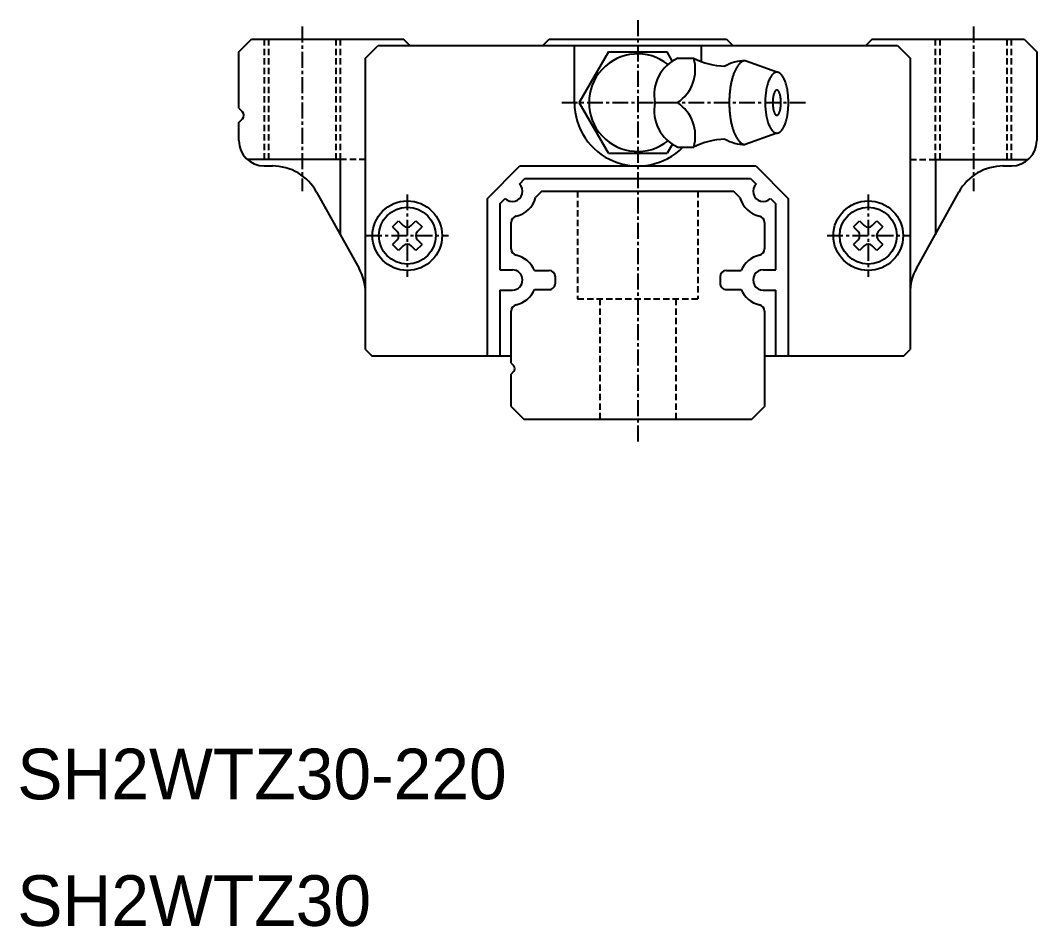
# Model space of a CAD drawing. Extents: x 10 to 336, y 10 to 186.
# Drawn here: x 10.2 to 90.5, y 9.9 to 81.5 of the extents above; entities that cross this region are included whole.
import ezdxf

# ---------------------------------------------------------------- set-up
doc = ezdxf.new("R2010")
doc.units = 0
doc.linetypes.add('CENTER', pattern=[2, 1.25, -0.25, 0.25, -0.25])
doc.linetypes.add('DASHED', pattern=[0.75, 0.5, -0.25])
doc.layers.get('0').update_dxf_attribs({"linetype": 'CONTINUOUS'})
doc.layers.add('CENTER', color=1, linetype='CENTER')

msp = doc.modelspace()

# ---------------------------------------------------------------- linework, layer by layer
at = {"color": 7, "linetype": 'CONTINUOUS'}
for p, q in [((27.50003, 78.99999), (28.50003, 79.99999)), ((28.49999, 80), (40.49999, 80)), ((37.50015, 78.49997), (38.50016, 79.49998)), ((38.50019, 79.5), (79.50004, 79.5)), ((41.00001, 79.5), (40.50002, 79.99999)), ((51.50008, 79.50001), (52.00003, 80)), ((52.00004, 80), (65.99998, 80)), ((53.99999, 75), (53.99999, 79.5)), ((63.99999, 79.5), (63.99999, 78.25488)), ((65.99998, 80), (66.49996, 79.49999)), ((66, 79.99999), (65.99999, 79.99999)), ((77.5, 80), (77, 79.50001)), ((77.49999, 80), (89.49999, 80)), ((79.50005, 79.49999), (80.50006, 78.49997)), ((89.49999, 79.99999), (90.49999, 78.99999)), ((27.49999, 74.56572), (27.49999, 79)), ((56.69056, 78.99997), (54.38115, 74.99995)), ((56.69057, 78.99997), (58.99999, 78.99997)), ((58.99999, 78.99997), (61.30941, 78.99997)), ((61.71973, 78.28929), (61.30942, 78.99997)), ((90.49999, 79), (90.49999, 72)), ((37.50001, 55.5), (37.50001, 78.49997)), ((62.1454, 78.50734), (63.42355, 78.50734)), ((69.98071, 77.39994), (67.48624, 78.29994)), ((80.50001, 78.49997), (80.50001, 55.49999)), ((56.69056, 70.99995), (54.38115, 74.99996)), ((60.34952, 74.99994), (62.1454, 74.99994)), ((27.50002, 74.56568), (27.78286, 74.28284)), ((27.49999, 72), (27.49999, 73.43429)), ((27.50002, 73.43432), (27.78287, 73.71716)), ((69.98071, 72.59994), (67.48624, 71.69994)), ((61.7324, 71.73258), (61.30942, 70.99994)), ((62.1454, 71.49254), (63.42355, 71.49254)), ((56.69057, 70.99994), (58.99999, 70.99994)), ((58.99999, 70.99994), (61.30941, 70.99994)), ((35.49999, 70.50003), (28.17712, 70.49999)), ((29.49999, 70), (30.1464, 70)), ((35.49999, 70.5003), (35.49999, 64.60002)), ((47.10001, 67.41999), (49.68001, 69.99999)), ((49.68001, 70), (68.31997, 70)), ((68.31998, 70.00002), (70.89998, 67.42002)), ((82.49999, 70.50003), (82.49999, 64.60002)), ((82.49999, 70.50003), (89.8229, 70.50003)), ((87.85358, 70), (88.49999, 70)), ((49.66281, 68.56857), (50.09424, 69)), ((50.09423, 69), (67.90576, 69)), ((67.90575, 69.00003), (68.33718, 68.5686)), ((33.64304, 67.94254), (36.99663, 61.90608)), ((47.09999, 67.42001), (47.09999, 55)), ((48.10001, 67.00578), (48.53146, 67.43722)), ((51.43262, 68), (50.93263, 67.50001)), ((51.43263, 68), (66.56736, 68)), ((67.06736, 67.5), (66.56736, 68)), ((69.46853, 67.43725), (69.89998, 67.00581)), ((70.89998, 55), (70.89998, 67.42001)), ((81.00336, 61.9061), (84.35696, 67.94258)), ((48.09999, 67.00578), (48.09999, 61.80001)), ((69.89998, 61.80001), (69.89998, 67.00578)), ((39.63722, 65.18535), (40.11467, 65.66281)), ((39.63722, 65.18536), (40.00437, 64.81821)), ((40.11467, 65.6628), (40.48182, 65.29566)), ((41.11821, 65.29565), (41.48537, 65.66281)), ((41.48536, 65.6628), (41.96281, 65.18536)), ((41.59566, 64.81821), (41.96281, 65.18536)), ((48.99999, 63.45028), (48.99999, 65.54974)), ((68.99999, 65.54974), (68.99999, 63.45028)), ((76.0372, 65.18535), (76.51466, 65.66281)), ((76.03721, 65.18536), (76.40436, 64.8182)), ((76.51465, 65.66281), (76.88181, 65.29565)), ((77.5182, 65.29566), (77.88535, 65.66281)), ((77.88535, 65.66281), (78.3628, 65.18535)), ((77.99566, 64.81821), (78.36281, 65.18535)), ((40.11466, 63.33721), (39.63721, 63.81466)), ((40.00437, 64.18181), (39.63722, 63.81466)), ((40.48181, 63.70436), (40.11466, 63.33721)), ((41.48537, 63.33721), (41.11821, 63.70436)), ((41.96282, 63.81466), (41.48537, 63.33721)), ((41.96282, 63.81466), (41.59566, 64.18181)), ((76.40436, 64.18181), (76.0372, 63.81466)), ((76.51466, 63.33721), (76.03721, 63.81466)), ((76.88181, 63.70436), (76.51466, 63.3372)), ((77.88536, 63.33721), (77.51821, 63.70436)), ((78.36281, 63.81466), (77.88535, 63.3372)), ((78.3628, 63.81466), (77.99565, 64.18181)), ((48.09999, 61.80001), (49.09999, 61.80001)), ((68.89998, 61.80001), (69.89998, 61.80001)), ((50.84411, 61.75), (51.99999, 61.75)), ((52.49999, 60.75), (52.49999, 61.25)), ((65.49999, 61.25), (65.49999, 60.75)), ((65.99999, 61.75), (67.15587, 61.75)), ((48.09999, 60.2), (48.09999, 55)), ((48.09999, 60.2), (49.09999, 60.2)), ((50.84411, 60.25), (51.99999, 60.25)), ((65.99999, 60.25), (67.15587, 60.25)), ((68.89998, 60.2), (69.89998, 60.2)), ((69.89998, 55), (69.89998, 60.2)), ((48.99999, 54.42429), (48.99999, 58.54974)), ((68.99999, 58.54974), (68.99999, 51)), ((37.50002, 55.50002), (38.00002, 55.00001)), ((80.00002, 55), (80.50002, 55.49998)), ((38.00002, 55), (48.99999, 55)), ((68.99999, 55), (80.00001, 55)), ((48.99999, 54.42428), (49.21213, 54.21214)), ((48.99999, 53.57573), (49.21213, 53.78787)), ((48.99999, 51), (48.99999, 53.57574)), ((49, 51), (50, 50)), ((67.99999, 50.00001), (69, 51.00001)), ((50, 50), (67.99999, 50))]:
    msp.add_line(p, q, dxfattribs=at)
at = {"color": 3, "linetype": 'DASHED'}
for p, q in [((29.49999, 80.00003), (29.49999, 70.50034)), ((29.84999, 80), (29.84999, 70.5)), ((35.14999, 80), (35.14999, 70.50003)), ((35.49999, 80.00003), (35.49999, 70.5003)), ((82.49999, 70.50003), (82.49999, 80)), ((82.84999, 80), (82.84999, 70.50003)), ((88.14999, 80), (88.14999, 70.50003)), ((88.49999, 70.50003), (88.49999, 80)), ((37.49997, 70.50003), (35.49999, 70.50003)), ((80.50001, 70.50003), (82.49999, 70.50003)), ((54.24999, 68), (54.24999, 59.5)), ((63.74999, 68), (63.74999, 59.5)), ((54.24999, 59.5), (63.74999, 59.5)), ((55.99999, 59.5), (55.99999, 50)), ((61.99999, 59.5), (61.99999, 50))]:
    msp.add_line(p, q, dxfattribs=at)
at = {"color": 7, "linetype": 'CONTINUOUS'}
for points in [[(67.4862, 78.2999, 0), (67.4552, 78.2989, 0), (67.4243, 78.296, 0), (67.3933, 78.291, 0), (67.3625, 78.284, 0), (67.3317, 78.2751, 0), (67.3009, 78.2642, 0), (67.2703, 78.2514, 0), (67.2399, 78.2365, 0), (67.2095, 78.2198, 0), (67.1794, 78.201, 0), (67.1494, 78.1804, 0), (67.1197, 78.1578, 0), (67.0901, 78.1334, 0), (67.0608, 78.107, 0), (67.0317, 78.0788, 0), (67.003, 78.0487, 0), (66.9745, 78.0168, 0), (66.9463, 77.9831, 0), (66.9184, 77.9476, 0), (66.8909, 77.9103, 0), (66.8638, 77.8712, 0), (66.837, 77.8304, 0), (66.8106, 77.788, 0), (66.7846, 77.7438, 0), (66.7591, 77.698, 0), (66.734, 77.6505, 0), (66.7093, 77.6015, 0), (66.6851, 77.5509, 0), (66.6614, 77.4987, 0), (66.6382, 77.4451, 0), (66.6155, 77.39, 0), (66.5933, 77.3334, 0), (66.5716, 77.2754, 0), (66.5505, 77.2161, 0), (66.53, 77.1554, 0), (66.51, 77.0934, 0), (66.4907, 77.0302, 0), (66.4719, 76.9657, 0), (66.4537, 76.9001, 0), (66.4362, 76.8333, 0), (66.4193, 76.7654, 0), (66.4031, 76.6965, 0), (66.3874, 76.6265, 0), (66.3725, 76.5555, 0), (66.3582, 76.4837, 0), (66.3446, 76.4109, 0), (66.3317, 76.3372, 0), (66.3195, 76.2628, 0), (66.308, 76.1876, 0), (66.2972, 76.1117, 0), (66.2871, 76.0351, 0), (66.2778, 75.9579, 0), (66.2691, 75.8801, 0), (66.2612, 75.8018, 0), (66.2541, 75.723, 0), (66.2477, 75.6437, 0), (66.242, 75.5641, 0), (66.2371, 75.4842, 0), (66.2329, 75.4039, 0), (66.2295, 75.3234, 0), (66.2268, 75.2427, 0), (66.2249, 75.1619, 0), (66.2238, 75.0809, 0), (66.2234, 74.9999, 0), (66.2238, 74.919, 0), (66.2249, 74.838, 0), (66.2268, 74.7572, 0), (66.2295, 74.6765, 0), (66.2329, 74.596, 0), (66.2371, 74.5157, 0), (66.242, 74.4358, 0), (66.2477, 74.3561, 0), (66.2541, 74.2769, 0), (66.2612, 74.1981, 0), (66.2691, 74.1198, 0), (66.2778, 74.042, 0), (66.2871, 73.9648, 0), (66.2972, 73.8882, 0), (66.308, 73.8123, 0), (66.3195, 73.7371, 0), (66.3317, 73.6626, 0), (66.3446, 73.589, 0), (66.3582, 73.5162, 0), (66.3725, 73.4443, 0), (66.3874, 73.3734, 0), (66.4031, 73.3034, 0), (66.4193, 73.2344, 0), (66.4362, 73.1666, 0), (66.4537, 73.0998, 0), (66.4719, 73.0341, 0), (66.4907, 72.9697, 0), (66.51, 72.9064, 0), (66.53, 72.8445, 0), (66.5505, 72.7838, 0), (66.5716, 72.7245, 0), (66.5933, 72.6665, 0), (66.6155, 72.6099, 0), (66.6382, 72.5548, 0), (66.6614, 72.5012, 0), (66.6851, 72.449, 0), (66.7093, 72.3984, 0), (66.734, 72.3494, 0), (66.7591, 72.3019, 0), (66.7846, 72.2561, 0), (66.8106, 72.2119, 0), (66.837, 72.1694, 0), (66.8638, 72.1287, 0), (66.8909, 72.0896, 0), (66.9184, 72.0523, 0), (66.9463, 72.0168, 0), (66.9745, 71.983, 0), (67.003, 71.9511, 0), (67.0317, 71.9211, 0), (67.0608, 71.8928, 0), (67.0901, 71.8665, 0), (67.1197, 71.842, 0), (67.1494, 71.8195, 0), (67.1794, 71.7988, 0), (67.2095, 71.7801, 0), (67.2399, 71.7634, 0), (67.2703, 71.7485, 0), (67.3009, 71.7357, 0), (67.3317, 71.7248, 0), (67.3625, 71.7158, 0), (67.3933, 71.7089, 0), (67.4243, 71.7039, 0), (67.4552, 71.7009, 0), (67.4862, 71.6999, 0)], [(69.9807, 77.3999, 0), (69.9356, 77.397, 0), (69.8907, 77.3884, 0), (69.8459, 77.374, 0), (69.8015, 77.3538, 0), (69.7575, 77.328, 0), (69.7141, 77.2966, 0), (69.6713, 77.2596, 0), (69.6292, 77.2172, 0), (69.588, 77.1695, 0), (69.5478, 77.1165, 0), (69.5085, 77.0585, 0), (69.4705, 76.9955, 0), (69.4336, 76.9276, 0), (69.3981, 76.8552, 0), (69.3639, 76.7782, 0), (69.3313, 76.697, 0), (69.3002, 76.6117, 0), (69.2707, 76.5225, 0), (69.243, 76.4296, 0), (69.2171, 76.3333, 0), (69.1929, 76.2338, 0), (69.1707, 76.1313, 0), (69.1505, 76.0261, 0), (69.1322, 75.9184, 0), (69.116, 75.8085, 0), (69.1018, 75.6966, 0), (69.0898, 75.5831, 0), (69.0799, 75.4682, 0), (69.0722, 75.3521, 0), (69.0667, 75.2352, 0), (69.0634, 75.1177, 0), (69.0623, 74.9999, 0), (69.0634, 74.8822, 0), (69.0667, 74.7647, 0), (69.0722, 74.6478, 0), (69.0799, 74.5317, 0), (69.0898, 74.4168, 0), (69.1018, 74.3033, 0), (69.116, 74.1914, 0), (69.1322, 74.0815, 0), (69.1505, 73.9738, 0), (69.1707, 73.8686, 0), (69.1929, 73.7661, 0), (69.2171, 73.6666, 0), (69.243, 73.5703, 0), (69.2707, 73.4774, 0), (69.3002, 73.3882, 0), (69.3313, 73.3029, 0), (69.3639, 73.2217, 0), (69.3981, 73.1447, 0), (69.4336, 73.0722, 0), (69.4705, 73.0044, 0), (69.5085, 72.9414, 0), (69.5478, 72.8833, 0), (69.588, 72.8304, 0), (69.6292, 72.7826, 0), (69.6713, 72.7402, 0), (69.7141, 72.7033, 0), (69.7575, 72.6719, 0), (69.8015, 72.6461, 0), (69.8459, 72.6259, 0), (69.8907, 72.6115, 0), (69.9356, 72.6028, 0), (69.9807, 72.5999, 0), (70.0258, 72.6028, 0), (70.0707, 72.6115, 0), (70.1155, 72.6259, 0), (70.1599, 72.6461, 0), (70.2039, 72.6719, 0), (70.2473, 72.7033, 0), (70.2901, 72.7402, 0), (70.3322, 72.7826, 0), (70.3734, 72.8304, 0), (70.4137, 72.8833, 0), (70.4529, 72.9414, 0), (70.491, 73.0044, 0), (70.5278, 73.0722, 0), (70.5634, 73.1447, 0), (70.5975, 73.2217, 0), (70.6301, 73.3029, 0), (70.6612, 73.3882, 0), (70.6907, 73.4774, 0), (70.7184, 73.5703, 0), (70.7444, 73.6666, 0), (70.7685, 73.7661, 0), (70.7907, 73.8686, 0), (70.811, 73.9738, 0), (70.8292, 74.0815, 0), (70.8455, 74.1914, 0), (70.8596, 74.3033, 0), (70.8716, 74.4168, 0), (70.8815, 74.5317, 0), (70.8892, 74.6478, 0), (70.8947, 74.7647, 0), (70.898, 74.8822, 0), (70.8991, 74.9999, 0), (70.898, 75.1177, 0), (70.8947, 75.2352, 0), (70.8892, 75.3521, 0), (70.8815, 75.4682, 0), (70.8716, 75.5831, 0), (70.8596, 75.6966, 0), (70.8455, 75.8085, 0), (70.8292, 75.9184, 0), (70.811, 76.0261, 0), (70.7907, 76.1313, 0), (70.7685, 76.2338, 0), (70.7444, 76.3333, 0), (70.7184, 76.4296, 0), (70.6907, 76.5225, 0), (70.6612, 76.6117, 0), (70.6301, 76.697, 0), (70.5975, 76.7782, 0), (70.5634, 76.8552, 0), (70.5278, 76.9276, 0), (70.491, 76.9955, 0), (70.4529, 77.0585, 0), (70.4137, 77.1165, 0), (70.3734, 77.1695, 0), (70.3322, 77.2172, 0), (70.2901, 77.2596, 0), (70.2473, 77.2966, 0), (70.2039, 77.328, 0), (70.1599, 77.3538, 0), (70.1155, 77.374, 0), (70.0707, 77.3884, 0), (70.0258, 77.397, 0), (69.9807, 77.3999, 0)], [(69.9807, 73.9999, 0), (69.9966, 74.0011, 0), (70.0125, 74.0048, 0), (70.0284, 74.0108, 0), (70.0441, 74.0192, 0), (70.0596, 74.0299, 0), (70.075, 74.043, 0), (70.0901, 74.0584, 0), (70.105, 74.0761, 0), (70.1195, 74.096, 0), (70.1338, 74.118, 0), (70.1476, 74.1422, 0), (70.1611, 74.1685, 0), (70.1741, 74.1967, 0), (70.1867, 74.2269, 0), (70.1988, 74.259, 0), (70.2103, 74.2928, 0), (70.2213, 74.3284, 0), (70.2317, 74.3655, 0), (70.2415, 74.4042, 0), (70.2507, 74.4444, 0), (70.2592, 74.4858, 0), (70.2671, 74.5285, 0), (70.2743, 74.5724, 0), (70.2807, 74.6173, 0), (70.2864, 74.6631, 0), (70.2914, 74.7097, 0), (70.2957, 74.757, 0), (70.2992, 74.8049, 0), (70.3019, 74.8532, 0), (70.3039, 74.9019, 0), (70.305, 74.9509, 0), (70.3054, 74.9999, 0), (70.305, 75.049, 0), (70.3039, 75.098, 0), (70.3019, 75.1467, 0), (70.2992, 75.195, 0), (70.2957, 75.2429, 0), (70.2914, 75.2902, 0), (70.2864, 75.3368, 0), (70.2807, 75.3826, 0), (70.2743, 75.4275, 0), (70.2671, 75.4713, 0), (70.2592, 75.514, 0), (70.2507, 75.5555, 0), (70.2415, 75.5956, 0), (70.2317, 75.6343, 0), (70.2213, 75.6715, 0), (70.2103, 75.707, 0), (70.1988, 75.7409, 0), (70.1867, 75.7729, 0), (70.1741, 75.8031, 0), (70.1611, 75.8314, 0), (70.1476, 75.8577, 0), (70.1338, 75.8819, 0), (70.1195, 75.9039, 0), (70.105, 75.9238, 0), (70.0901, 75.9415, 0), (70.075, 75.9569, 0), (70.0596, 75.97, 0), (70.0441, 75.9807, 0), (70.0284, 75.9891, 0), (70.0125, 75.9951, 0), (69.9966, 75.9987, 0), (69.9807, 75.9999, 0), (69.9648, 75.9987, 0), (69.9489, 75.9951, 0), (69.9331, 75.9891, 0), (69.9174, 75.9807, 0), (69.9018, 75.97, 0), (69.8864, 75.9569, 0), (69.8713, 75.9415, 0), (69.8564, 75.9238, 0), (69.8419, 75.9039, 0), (69.8276, 75.8819, 0), (69.8138, 75.8577, 0), (69.8003, 75.8314, 0), (69.7873, 75.8031, 0), (69.7747, 75.7729, 0), (69.7626, 75.7409, 0), (69.7511, 75.707, 0), (69.7401, 75.6715, 0), (69.7297, 75.6343, 0), (69.7199, 75.5956, 0), (69.7107, 75.5555, 0), (69.7022, 75.514, 0), (69.6943, 75.4713, 0), (69.6872, 75.4275, 0), (69.6807, 75.3826, 0), (69.675, 75.3368, 0), (69.67, 75.2902, 0), (69.6657, 75.2429, 0), (69.6622, 75.195, 0), (69.6595, 75.1467, 0), (69.6576, 75.098, 0), (69.6564, 75.049, 0), (69.656, 74.9999, 0), (69.6564, 74.9509, 0), (69.6576, 74.9019, 0), (69.6595, 74.8532, 0), (69.6622, 74.8049, 0), (69.6657, 74.757, 0), (69.67, 74.7097, 0), (69.675, 74.6631, 0), (69.6807, 74.6173, 0), (69.6872, 74.5724, 0), (69.6943, 74.5285, 0), (69.7022, 74.4858, 0), (69.7107, 74.4444, 0), (69.7199, 74.4042, 0), (69.7297, 74.3655, 0), (69.7401, 74.3284, 0), (69.7511, 74.2928, 0), (69.7626, 74.259, 0), (69.7747, 74.2269, 0), (69.7873, 74.1967, 0), (69.8003, 74.1685, 0), (69.8138, 74.1422, 0), (69.8276, 74.118, 0), (69.8419, 74.096, 0), (69.8564, 74.0761, 0), (69.8713, 74.0584, 0), (69.8864, 74.043, 0), (69.9018, 74.0299, 0), (69.9174, 74.0192, 0), (69.9331, 74.0108, 0), (69.9489, 74.0048, 0), (69.9648, 74.0011, 0), (69.9807, 73.9999, 0)]]:
    msp.add_polyline3d(points, dxfattribs=at)
for centre, radius in [((40.8, 64.5), 2.75), ((40.8, 64.5), 2.25), ((77.19999, 64.5), 2.75), ((77.19999, 64.5), 2.25)]:
    msp.add_circle(centre, radius, dxfattribs=at)
for centre, radius, start, end in [((58.99999, 74.99994), 3.85, 51.526513, 308.47349), ((63.46699, 75.60683), 3.17599, 114.03975, 191.01614), ((60.37015, 77.63346), 3.17599, 303.98386, 15.97117), ((66.11551, 83.86956), 6, 243.20602, 267.6158), ((67.48624, 74.99995), 3.3, 90.000073, 119.40699), ((58.99999, 75), 5, 180.00004, 315.45313), ((63.46699, 74.39306), 3.17599, 168.98386, 245.96025), ((60.37015, 72.36643), 3.17599, 344.02883, 56.01614), ((27.50001, 74), 0.4, 315, 45), ((29.49999, 72), 2, 180.00004, 270.00002), ((66.11551, 66.13033), 6, 92.384205, 116.79398), ((67.48624, 74.99994), 3.3, 240.59301, 269.99993), ((88.49999, 72), 2, 270.00002, 0), ((30.1464, 66), 4, 29.054566, 89.999818), ((87.85358, 66), 4, 90.000146, 150.94543), ((49.1, 68.00001), 0.8, 224.70761, 45.29221), ((68.89997, 68.00001), 0.8, 134.70778, 315.29239), ((48.92878, 68.06878), 2.083, 282.77624, 344.15387), ((69.07121, 68.06878), 2.083, 195.84613, 257.22379), ((49.49999, 65.54974), 0.5, 102.77621, 179.99991), ((68.49999, 65.54974), 0.5, 0.0000565, 77.223758), ((40.8, 65.61385), 0.45, 225.00005, 314.99999), ((77.19999, 65.61385), 0.45, 225.00005, 314.99999), ((39.68615, 64.5), 0.45, 315.00001, 44.99999), ((41.91385, 64.5), 0.45, 135, 224.99998), ((76.08615, 64.5), 0.45, 315.00001, 44.99999), ((78.31384, 64.5), 0.45, 135, 224.99998), ((40.8, 63.38616), 0.45, 45.000001, 134.99995), ((49.49999, 63.45028), 0.5, 180.00009, 257.22379), ((68.49999, 63.45028), 0.5, 282.77624, 359.99994), ((77.19999, 63.38616), 0.45, 45.000001, 134.99995), ((48.92878, 60.93124), 2.083, 23.145906, 77.223758), ((69.07121, 60.93124), 2.083, 102.77621, 156.85409), ((33.49999, 59.96352), 4, 0.000036, 29.054621), ((49.09999, 61), 0.8, 270.00002, 89.99998), ((68.89998, 61), 0.8, 89.999982, 270.00002), ((84.49999, 59.96352), 4, 150.94538, 179.99996), ((51.99999, 61.25), 0.5, 0.000036, 89.999982), ((65.99999, 61.25), 0.5, 89.999982, 179.99996), ((48.92878, 61.06878), 2.083, 282.77624, 336.85409), ((51.99999, 60.75), 0.5, 270.00002, 0.00004), ((65.99999, 60.75), 0.5, 179.99996, 270), ((69.07121, 61.06878), 2.083, 203.14591, 257.22379), ((49.49999, 58.54974), 0.5, 102.77621, 179.99991), ((68.49999, 58.54974), 0.5, 0.0000565, 77.223758), ((48.99999, 54), 0.30001, 315, 45)]:
    msp.add_arc(centre, radius, start, end, dxfattribs=at)
at = {"layer": 'CENTER', "color": 1, "linetype": 'CENTER'}
for p, q in [((58.99999, 81.5), (58.99999, 48)), ((32.49999, 80.99999), (32.49999, 68.01884)), ((85.49999, 80.99999), (85.49999, 68.01884)), ((52.99999, 74.99994), (72.34139, 74.99994)), ((40.8, 67.75), (40.8, 61.25)), ((77.19999, 67.75), (77.19999, 61.25)), ((37.55, 64.5), (44.05, 64.5)), ((73.94999, 64.5), (80.44999, 64.5))]:
    msp.add_line(p, q, dxfattribs=at)

# ---------------------------------------------------------------- texts
at = {"color": 7, "linetype": 'CONTINUOUS'}
for s, p in [('SH2WTZ30-220', (10, 20)), ('SH2WTZ30', (10, 10))]:
    msp.add_text(s, height=4, dxfattribs=at).set_placement(p)

doc.saveas('drawing.dxf')
